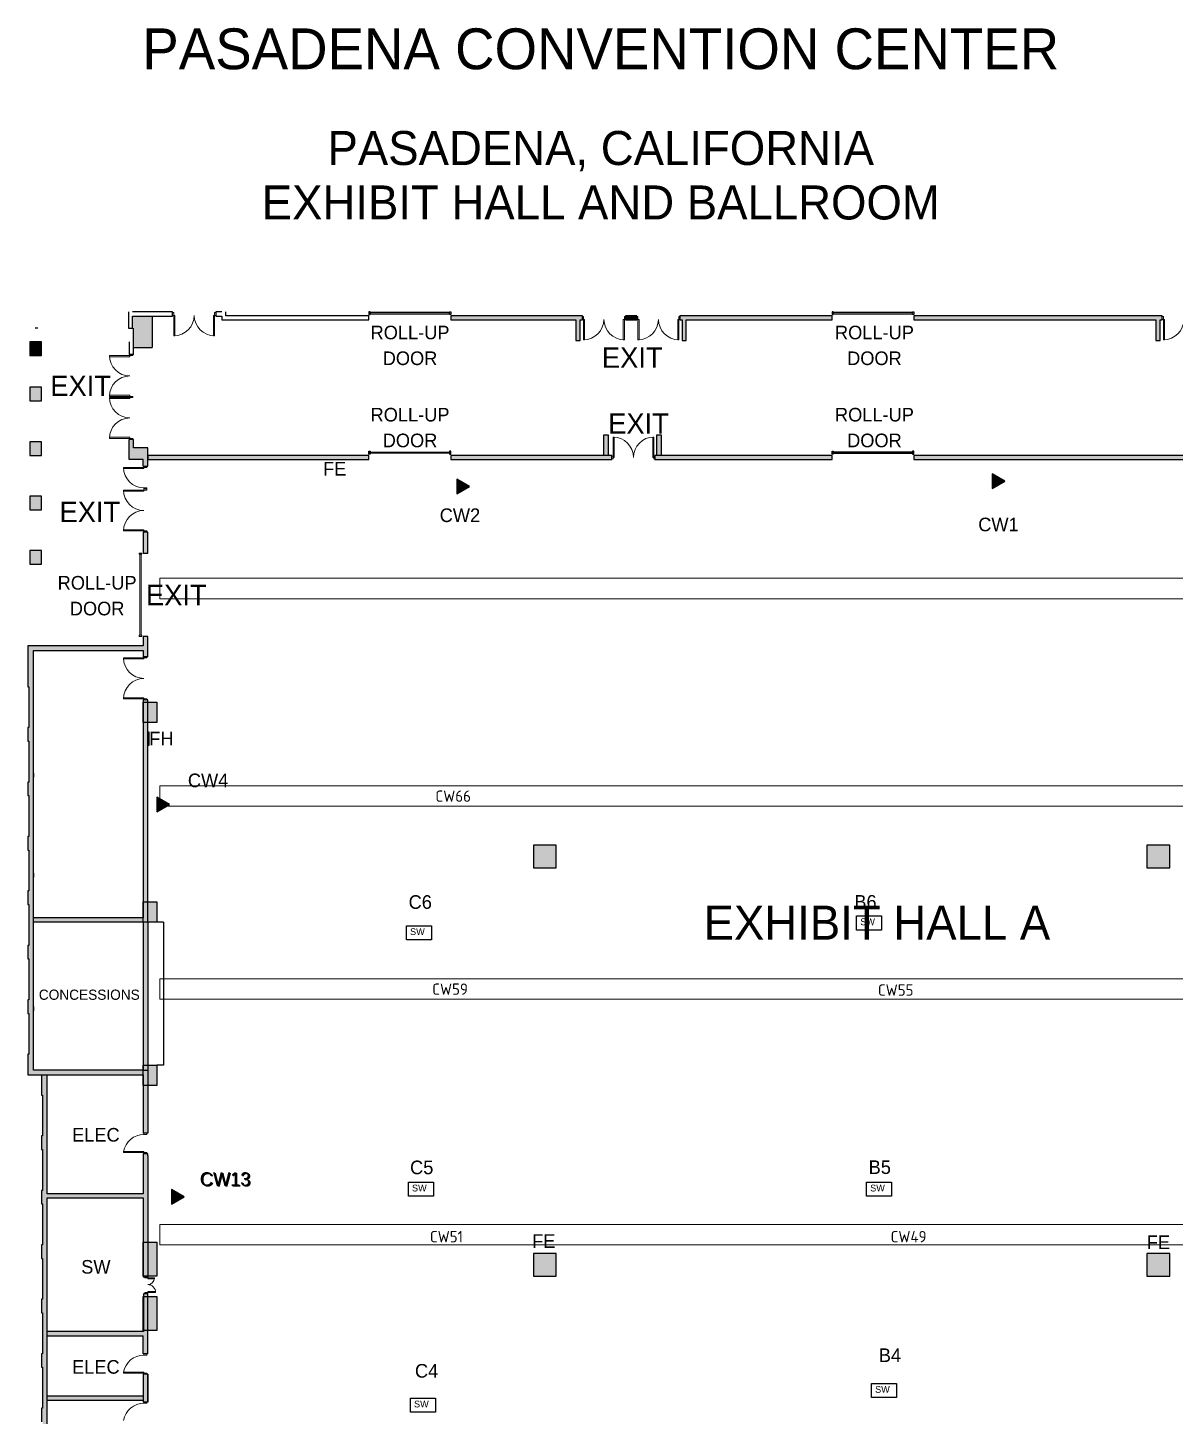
# Model space of a CAD drawing. Header units: inches. Extents: x 812 to 4509, y -5858 to -1947.
# Drawn here: x 812 to 2834, y -4434 to -1986 of the extents above; entities that cross this region are included whole.
import ezdxf
from ezdxf.enums import TextEntityAlignment as Align

# ---------------------------------------------------------------- set-up
doc = ezdxf.new("R2010")
doc.units = ezdxf.units.IN
doc.header["$LTSCALE"] = 100
doc.header["$MEASUREMENT"] = 0
for name, color, linetype, lineweight in [('bldg_catwalk1', 1, 'CONTINUOUS', 5), ('bldg_doors', 7, 'CONTINUOUS', 18), ('bldg_fire', 1, 'CONTINUOUS', 18), ('bldg_text', 94, 'CONTINUOUS', 25), ('bldg_text1', 94, 'CONTINUOUS', 25), ('bldg_wallint', 7, 'CONTINUOUS', 25), ('bldg_wallintsol', 7, 'CONTINUOUS', 25), ('data_location', 110, 'CONTINUOUS', 25), ('Switch_Location', 40, 'CONTINUOUS', 25)]:
    doc.layers.add(name, color=color, linetype=linetype, lineweight=lineweight)
doc.layers.add('bldg_clmn', color=9, linetype='CONTINUOUS')
doc.layers.add('bldg_doors_service', color=7, linetype='CONTINUOUS')
doc.layers.add('bldg_title', color=96, linetype='CONTINUOUS', lineweight=25, true_color=0x008000)
doc.styles.add('bldgtx30', font='bldgtx30')
doc.styles.add('bldgtx36', font='bldgtx36')
doc.styles.add('bldgtx48', font='bldgtx48')
doc.styles.add('iso3098', font='iso3098')
doc.styles.add('showtx24', font='showtx24')
doc.styles.add('showtx60', font='showtx60')

msp = doc.modelspace()

# ---------------------------------------------------------------- hatches: boundary and pattern name
at = {"layer": 'bldg_clmn'}
for points in [[(1015.5, -3175), (1039.5, -3175), (1039.5, -3211), (1015.5, -3211)], [(1743.5, -3467), (1743.5, -3427), (1703.5, -3427), (1703.5, -3467)], [(2824.5, -3467), (2824.5, -3427), (2784.5, -3427), (2784.5, -3467)], [(1015.5, -3527), (1039.5, -3527), (1039.5, -3563), (1015.5, -3563)], [(1015.5, -3815), (1039.5, -3815), (1039.5, -3851), (1015.5, -3851)], [(1015.5, -4127), (1039.5, -4127), (1039.5, -4187), (1015.5, -4187)], [(1743.5, -4187), (1743.5, -4147), (1703.5, -4147), (1703.5, -4187)], [(2824.5, -4187), (2824.5, -4147), (2784.5, -4147), (2784.5, -4187)], [(1015.5, -4223), (1039.5, -4223), (1039.5, -4283), (1015.5, -4283)]]:
    msp.add_hatch(color=256, dxfattribs=at).paths.add_polyline_path(points, flags=0)
at = {"layer": 'bldg_wallint'}
for points in [[(836.6, -2539.5), (815.6, -2539.5), (815.6, -2563.5), (836.6, -2563.5)], [(1023.5, -2726.5), (998.7, -2726.5), (998.7, -2711.7), (990.6, -2711.7), (990.6, -2747), (1015.3, -2747), (1015.3, -2759), (1023.5, -2759)]]:
    msp.add_hatch(color=256, dxfattribs=at).paths.add_polyline_path(points, flags=0)
at = {"layer": 'bldg_wallintsol'}
for points in [[(1031.4, -2494), (996.8, -2494), (996.8, -2515.6), (998.7, -2515.6), (998.7, -2549.3), (1031.4, -2549.3)], [(1789.5, -2493.7), (1781.8, -2493.7), (1557.5, -2493.7), (1557.5, -2501), (1778.2, -2501), (1778.2, -2537), (1785.5, -2537), (1785.5, -2501), (1789.5, -2501)], [(1885.5, -2493.7), (1865.5, -2493.7), (1865.5, -2501), (1885.5, -2501)], [(2229.5, -2493.7), (1969.1, -2493.7), (1961.5, -2493.7), (1961.5, -2501), (1965.5, -2501), (1965.5, -2537), (1972.7, -2537), (1972.7, -2501), (2229.5, -2501)], [(2811.5, -2493.7), (2803.8, -2493.7), (2373.5, -2493.7), (2373.5, -2501), (2800.2, -2501), (2800.2, -2537), (2807.5, -2537), (2807.5, -2501), (2811.5, -2501)], [(1834.8, -2703.7), (1827.6, -2703.7), (1827.6, -2739.7), (1834.8, -2739.7)], [(1928.3, -2703.7), (1921, -2703.7), (1921, -2739.7), (1928.3, -2739.7)], [(1413.5, -2739.7), (1023.5, -2739.7), (1023.5, -2747), (1413.5, -2747)], [(1841.5, -2739.7), (1557.5, -2739.7), (1557.5, -2747), (1841.5, -2747)], [(2229.5, -2739.7), (1917.5, -2739.7), (1917.5, -2747), (2229.5, -2747)], [(2897.5, -2739.7), (2373.5, -2739.7), (2373.5, -2747), (2897.5, -2747)], [(1023.5, -2875), (1015.3, -2875), (1015.3, -2912), (1023.5, -2912)], [(1023.5, -3823.6), (1015.3, -3823.6), (822.3, -3823.6), (822.3, -3083.9), (836.2, -3083.9), (1015.3, -3083.9), (1015.3, -3095), (1023.5, -3095), (1023.5, -3083.9), (1023.5, -3059), (1015.3, -3059), (1015.3, -3075.7), (845.2, -3075.7), (836.2, -3075.7), (812.2, -3075.7), (812.2, -3147.7), (814.2, -3147.7), (814.2, -3219.7), (812.2, -3219.7), (812.2, -3243.7), (814.2, -3243.7), (814.2, -3315.7), (812.2, -3315.7), (812.2, -3339.7), (814.2, -3339.7), (814.2, -3411.7), (812.2, -3411.7), (812.2, -3435.7), (814.2, -3435.7), (814.2, -3507.7), (812.2, -3507.7), (812.2, -3531.7), (814.2, -3531.7), (814.2, -3603.7), (812.2, -3603.7), (812.2, -3627.7), (814.2, -3627.7), (814.2, -3699.7), (812.2, -3699.7), (812.2, -3723.7), (814.2, -3723.7), (814.2, -3795.7), (812.2, -3795.7), (812.2, -3831.7), (1015.3, -3831.7), (1015.3, -3935), (1023.5, -3935)], [(1023.5, -3171), (1015.3, -3171), (1015.3, -3555), (822.3, -3555), (822.3, -3563), (1023.5, -3563)], [(1023.5, -3563), (1015.3, -3563), (1015.3, -3823.6), (1023.5, -3823.6)], [(1023.5, -3975), (1023.5, -3971), (1015.3, -3971), (1015.3, -4041.7), (846.3, -4041.7), (846.3, -3831.7), (836.2, -3831.7), (836.2, -3867.7), (838.2, -3867.7), (838.2, -3939.7), (836.2, -3939.7), (836.2, -3963.7), (838.2, -3963.7), (838.2, -4035.7), (836.2, -4035.7), (836.2, -4059.7), (838.2, -4059.7), (838.2, -4131.7), (836.2, -4131.7), (836.2, -4155.7), (838.2, -4155.7), (838.2, -4227.7), (836.2, -4227.7), (836.2, -4251.7), (838.2, -4251.7), (838.2, -4323.7), (836.2, -4323.7), (836.2, -4347.7), (838.2, -4347.7), (838.2, -4419.7), (836.2, -4419.7), (836.2, -4443.7), (838.2, -4443.7), (838.2, -4515.7), (836.2, -4515.7), (836.2, -4551.7), (812.2, -4551.7), (822.3, -4559.9), (846.3, -4559.9), (846.3, -4552.6), (846.3, -4049), (1015.3, -4049), (1015.3, -4187.9), (1023.5, -4187.9)], [(1023.5, -4217.9), (1016.2, -4217.9), (1016.2, -4284.7), (846.3, -4284.7), (846.3, -4291.9), (1015.3, -4291.9), (1015.3, -4324), (1023.5, -4324)], [(1023.5, -4360), (1015.3, -4360), (1015.3, -4409), (1023.5, -4409)], [(1015.3, -4398.4), (846.3, -4398.4), (846.3, -4405.7), (1015.3, -4405.7)]]:
    msp.add_hatch(color=256, dxfattribs=at).paths.add_polyline_path(points, flags=0)
h = msp.add_hatch(color=256, dxfattribs=at)
h.paths.add_polyline_path([(815.6, -2643.7), (836.6, -2643.7), (836.6, -2619.7), (815.6, -2619.7)], flags=0)
h.paths.add_polyline_path([(836.6, -2907.7), (815.6, -2907.7), (815.6, -2931.7), (836.6, -2931.7)], flags=0)
h.paths.add_polyline_path([(815.6, -2835.7), (836.6, -2835.7), (836.6, -2811.7), (815.6, -2811.7)], flags=0)
h.paths.add_polyline_path([(815.6, -2739.7), (836.6, -2739.7), (836.6, -2715.7), (815.6, -2715.7)], flags=0)
at = {"layer": 'data_location'}
for points in [[(1590.6, -2794.6), (1568.2, -2781.7), (1568.2, -2807.5)], [(2533.8, -2785.5), (2511.4, -2772.5), (2511.4, -2798.4)], [(1039.5, -3342.3), (1039.5, -3368.2), (1061.8, -3355.3)], [(1065.3, -4034.1), (1065.3, -4060), (1087.7, -4047)]]:
    msp.add_hatch(color=256, dxfattribs=at).paths.add_polyline_path(points, flags=0)

# ---------------------------------------------------------------- linework, layer by layer
at = {"layer": 'bldg_catwalk1', "linetype": 'CONTINUOUS', "lineweight": 5}
for p, q in [((1044.8, -2992.5), (1044.8, -2956.5)), ((1044.8, -2956.5), (3447.5, -2956.5)), ((3447.5, -2992.5), (1044.8, -2992.5)), ((1044.8, -3358.2), (1044.8, -3322.2)), ((1044.8, -3322.2), (3433.5, -3322.2)), ((3433.5, -3358.2), (1044.8, -3358.2)), ((1044.8, -3698.5), (1044.8, -3662.5)), ((1044.8, -3662.5), (3447.5, -3662.5)), ((3447.5, -3698.5), (1044.8, -3698.5)), ((1044.8, -4132), (1044.8, -4096)), ((1044.8, -4096), (3447.5, -4096)), ((3447.5, -4132), (1044.8, -4132))]:
    msp.add_line(p, q, dxfattribs=at)
at = {"layer": 'bldg_clmn'}
for points in [[(1015.5, -3175), (1039.5, -3175), (1039.5, -3211), (1015.5, -3211)], [(1743.5, -3467), (1743.5, -3427), (1703.5, -3427), (1703.5, -3467)], [(2824.5, -3467), (2824.5, -3427), (2784.5, -3427), (2784.5, -3467)], [(1015.5, -3527), (1039.5, -3527), (1039.5, -3563), (1015.5, -3563)], [(1015.5, -3815), (1039.5, -3815), (1039.5, -3851), (1015.5, -3851)], [(1015.5, -4127), (1039.5, -4127), (1039.5, -4187), (1015.5, -4187)], [(1743.5, -4187), (1743.5, -4147), (1703.5, -4147), (1703.5, -4187)], [(2824.5, -4187), (2824.5, -4147), (2784.5, -4147), (2784.5, -4187)], [(1015.5, -4223), (1039.5, -4223), (1039.5, -4283), (1015.5, -4283)]]:
    msp.add_lwpolyline(points, close=True, dxfattribs=at)
msp.add_lwpolyline([(1015.5, -3823.6), (1015.5, -3815), (1039.5, -3815), (1039.5, -3851), (1015.5, -3851), (1015.5, -3831.7)], dxfattribs=at)
at = {"layer": 'bldg_doors'}
for p, q in [((1069.5, -2487.9), (1067.5, -2487.9)), ((1067.5, -2487.9), (1067.5, -2492.9)), ((1067.5, -2492.9), (1069.5, -2492.9)), ((1069.5, -2492.9), (1069.5, -2487.9)), ((1069.5, -2492.9), (1071.5, -2492.9)), ((1069.5, -2528.9), (1069.5, -2492.9)), ((1071.5, -2492.9), (1071.5, -2528.9)), ((1141.5, -2492.9), (1139.5, -2492.9)), ((1139.5, -2492.9), (1139.5, -2528.9)), ((1141.5, -2487.9), (1143.5, -2487.9)), ((1141.5, -2492.9), (1141.5, -2487.9)), ((1141.5, -2528.9), (1141.5, -2492.9)), ((1143.5, -2492.9), (1141.5, -2492.9)), ((1143.5, -2487.9), (1143.5, -2492.9)), ((1791.5, -2494.9), (1789.5, -2494.9)), ((1789.5, -2494.9), (1789.5, -2499.9)), ((1791.5, -2499.9), (1791.5, -2494.9)), ((1863.5, -2494.9), (1865.5, -2494.9)), ((1863.5, -2499.9), (1863.5, -2494.9)), ((1865.5, -2494.9), (1865.5, -2499.9)), ((1887.5, -2494.9), (1885.5, -2494.9)), ((1885.5, -2494.9), (1885.5, -2499.9)), ((1887.5, -2499.9), (1887.5, -2494.9)), ((1959.5, -2494.9), (1961.5, -2494.9)), ((1959.5, -2499.9), (1959.5, -2494.9)), ((1961.5, -2494.9), (1961.5, -2499.9)), ((2813.5, -2494.9), (2811.5, -2494.9)), ((2811.5, -2494.9), (2811.5, -2499.9)), ((2813.5, -2499.9), (2813.5, -2494.9)), ((1789.5, -2499.9), (1791.5, -2499.9)), ((1791.5, -2499.9), (1793.5, -2499.9)), ((1791.5, -2535.9), (1791.5, -2499.9)), ((1793.5, -2499.9), (1793.5, -2535.9)), ((1863.5, -2499.9), (1861.5, -2499.9)), ((1861.5, -2499.9), (1861.5, -2535.9)), ((1863.5, -2535.9), (1863.5, -2499.9)), ((1865.5, -2499.9), (1863.5, -2499.9)), ((1885.5, -2499.9), (1887.5, -2499.9)), ((1887.5, -2499.9), (1889.5, -2499.9)), ((1887.5, -2535.9), (1887.5, -2499.9)), ((1889.5, -2499.9), (1889.5, -2535.9)), ((1959.5, -2499.9), (1957.5, -2499.9)), ((1957.5, -2499.9), (1957.5, -2535.9)), ((1959.5, -2535.9), (1959.5, -2499.9)), ((1961.5, -2499.9), (1959.5, -2499.9)), ((2811.5, -2499.9), (2813.5, -2499.9)), ((2813.5, -2499.9), (2815.5, -2499.9)), ((2813.5, -2535.9), (2813.5, -2499.9)), ((2815.5, -2499.9), (2815.5, -2535.9)), ((1071.5, -2528.9), (1069.5, -2528.9)), ((1139.5, -2528.9), (1141.5, -2528.9)), ((1793.5, -2535.9), (1791.5, -2535.9)), ((1861.5, -2535.9), (1863.5, -2535.9)), ((1889.5, -2535.9), (1887.5, -2535.9)), ((1957.5, -2535.9), (1959.5, -2535.9)), ((2815.5, -2535.9), (2813.5, -2535.9)), ((956.1, -2565.7), (956.1, -2563.7)), ((956.1, -2563.7), (992.1, -2563.7)), ((992.1, -2565.7), (956.1, -2565.7)), ((997.1, -2561.7), (992.1, -2561.7)), ((992.1, -2561.7), (992.1, -2563.7)), ((997.1, -2561.7), (992.1, -2561.7)), ((992.1, -2561.7), (992.1, -2563.7)), ((992.1, -2563.7), (997.1, -2563.7)), ((992.1, -2563.7), (992.1, -2565.7)), ((992.1, -2563.7), (997.1, -2563.7)), ((997.1, -2563.7), (997.1, -2561.7)), ((997.1, -2563.7), (997.1, -2561.7)), ((992.1, -2633.7), (956.1, -2633.7)), ((956.1, -2633.7), (956.1, -2635.7)), ((956.1, -2635.7), (992.1, -2635.7)), ((956.1, -2639.7), (956.1, -2637.7)), ((956.1, -2637.7), (992.1, -2637.7)), ((992.1, -2639.7), (956.1, -2639.7)), ((992.1, -2635.7), (992.1, -2633.7)), ((992.1, -2637.7), (992.1, -2635.7)), ((992.1, -2635.7), (997.1, -2635.7)), ((997.1, -2635.7), (992.1, -2635.7)), ((992.1, -2635.7), (992.1, -2637.7)), ((997.1, -2637.7), (992.1, -2637.7)), ((992.1, -2637.7), (992.1, -2639.7)), ((992.1, -2637.7), (997.1, -2637.7)), ((997.1, -2635.7), (997.1, -2637.7)), ((997.1, -2637.7), (997.1, -2635.7)), ((992.1, -2707.7), (956.1, -2707.7)), ((956.1, -2707.7), (956.1, -2709.7)), ((956.1, -2709.7), (992.1, -2709.7)), ((992.1, -2709.7), (992.1, -2707.7)), ((992.1, -2711.7), (992.1, -2709.7)), ((992.1, -2711.7), (992.1, -2709.7)), ((992.1, -2709.7), (997.1, -2709.7)), ((997.1, -2711.7), (992.1, -2711.7)), ((997.1, -2711.7), (992.1, -2711.7)), ((997.1, -2709.7), (997.1, -2711.7)), ((997.1, -2709.7), (997.1, -2711.7)), ((1845.5, -2707.4), (1843.5, -2707.4)), ((1843.5, -2707.4), (1843.5, -2743.4)), ((1845.5, -2743.4), (1845.5, -2707.4)), ((1913.5, -2743.4), (1913.5, -2707.4)), ((1913.5, -2707.4), (1915.5, -2707.4)), ((1915.5, -2707.4), (1915.5, -2743.4)), ((1843.5, -2740.9), (1841.5, -2740.9)), ((1841.5, -2740.9), (1841.5, -2745.9)), ((1843.5, -2745.9), (1843.5, -2740.9)), ((1915.5, -2740.9), (1917.5, -2740.9)), ((1915.5, -2745.9), (1915.5, -2740.9)), ((1917.5, -2740.9), (1917.5, -2745.9)), ((980.9, -2763), (980.9, -2761)), ((980.9, -2761), (1016.9, -2761)), ((1016.9, -2763), (980.9, -2763)), ((1021.9, -2759), (1016.9, -2759)), ((1016.9, -2759), (1016.9, -2761)), ((1016.9, -2761), (1021.9, -2761)), ((1016.9, -2761), (1016.9, -2763)), ((1021.9, -2761), (1021.9, -2759)), ((1841.5, -2745.9), (1843.5, -2745.9)), ((1843.5, -2743.4), (1845.5, -2743.4)), ((1915.5, -2743.4), (1913.5, -2743.4)), ((1917.5, -2745.9), (1915.5, -2745.9)), ((980.9, -2803), (980.9, -2801)), ((980.9, -2801), (1016.9, -2801)), ((1016.9, -2803), (980.9, -2803)), ((1016.9, -2799), (1016.9, -2797)), ((1016.9, -2797), (1021.9, -2797)), ((1021.9, -2797), (1016.9, -2797)), ((1016.9, -2797), (1016.9, -2799)), ((1016.9, -2801), (1016.9, -2799)), ((1016.9, -2799), (1021.9, -2799)), ((1021.9, -2799), (1016.9, -2799)), ((1016.9, -2799), (1016.9, -2801)), ((1021.9, -2799), (1016.9, -2799)), ((1016.9, -2799), (1021.9, -2799)), ((1021.9, -2801), (1016.9, -2801)), ((1016.9, -2801), (1016.9, -2803)), ((1016.9, -2801), (1021.9, -2801)), ((1021.9, -2797), (1021.9, -2799)), ((1021.9, -2799), (1021.9, -2797)), ((1021.9, -2799), (1021.9, -2801)), ((1021.9, -2801), (1021.9, -2799)), ((1016.9, -2871), (980.9, -2871)), ((980.9, -2871), (980.9, -2873)), ((980.9, -2873), (1016.9, -2873)), ((1016.9, -2873), (1016.9, -2871)), ((1016.9, -2875), (1016.9, -2873)), ((1016.9, -2873), (1021.9, -2873)), ((1016.9, -2875), (1016.9, -2873)), ((1016.9, -2875), (1016.9, -2873)), ((1016.9, -2873), (1021.9, -2873)), ((1021.9, -2875), (1016.9, -2875)), ((1021.9, -2875), (1016.9, -2875)), ((1021.9, -2875), (1016.9, -2875)), ((1021.9, -2873), (1021.9, -2875)), ((1021.9, -2873), (1021.9, -2875)), ((1021.9, -2873), (1021.9, -2875)), ((1008.4, -2914), (1008.4, -2912)), ((1008.4, -2912), (1013.4, -2912)), ((1013.4, -2912), (1013.4, -2914)), ((1013.4, -2914), (1008.4, -2914)), ((1011.9, -2914), (1009.9, -2914)), ((1009.9, -2914), (1009.9, -3057)), ((1011.9, -3057), (1011.9, -2914)), ((1008.4, -3057), (1008.4, -3059)), ((1013.4, -3057), (1008.4, -3057)), ((1008.4, -3059), (1013.4, -3059)), ((1009.9, -3057), (1011.9, -3057)), ((1013.4, -3059), (1013.4, -3057)), ((980.9, -3098.7), (980.9, -3097)), ((980.9, -3097), (1016.9, -3097)), ((1016.9, -3098.7), (980.9, -3098.7)), ((1021.9, -3095), (1016.9, -3095)), ((1021.9, -3095), (1016.9, -3095)), ((1016.9, -3095), (1016.9, -3097)), ((1021.9, -3095), (1016.9, -3095)), ((1021.9, -3095), (1016.9, -3095)), ((1016.9, -3095), (1016.9, -3097)), ((1016.9, -3097), (1021.9, -3097)), ((1016.9, -3097), (1016.9, -3098.7)), ((1016.9, -3097), (1021.9, -3097)), ((1021.9, -3097), (1021.9, -3095)), ((1021.9, -3097), (1021.9, -3095)), ((1016.9, -3167.2), (980.9, -3167.2)), ((980.9, -3167.2), (980.9, -3169)), ((980.9, -3169), (1016.9, -3169)), ((1016.9, -3169), (1016.9, -3167.2)), ((1016.9, -3171), (1016.9, -3169)), ((1016.9, -3169), (1021.9, -3169)), ((1021.9, -3171), (1016.9, -3171)), ((1021.9, -3169), (1021.9, -3171)), ((1021.9, -3935), (1016.9, -3935)), ((1021.9, -3935), (1016.9, -3935)), ((1016.9, -3935), (1016.9, -3937)), ((1021.9, -3935), (1016.9, -3935)), ((1016.9, -3937), (1021.9, -3937)), ((1021.9, -3937), (1021.9, -3935)), ((1016.9, -3967.2), (980.9, -3967.2)), ((980.9, -3967.2), (980.9, -3969)), ((980.9, -3969), (1016.9, -3969)), ((1016.9, -3969), (1016.9, -3967.2)), ((1016.9, -3971), (1016.9, -3969)), ((1016.9, -3969), (1021.9, -3969)), ((1021.9, -3971), (1016.9, -3971)), ((1021.9, -3969), (1021.9, -3971)), ((1018.5, -4189.9), (1018.5, -4187.9)), ((1018.5, -4187.9), (1023.5, -4187.9)), ((1023.5, -4189.9), (1018.5, -4189.9)), ((1023.5, -4187.9), (1023.5, -4189.9)), ((1023.5, -4191.9), (1023.5, -4189.9)), ((1023.5, -4189.9), (1035.5, -4189.9)), ((1035.5, -4191.9), (1023.5, -4191.9)), ((1035.5, -4189.9), (1035.5, -4191.9)), ((1018.5, -4215.9), (1018.5, -4217.9)), ((1023.5, -4215.9), (1018.5, -4215.9)), ((1018.5, -4217.9), (1023.5, -4217.9)), ((1023.5, -4215.9), (1023.5, -4213.9)), ((1023.5, -4213.9), (1037.5, -4213.9)), ((1023.5, -4217.9), (1023.5, -4215.9)), ((1037.5, -4215.9), (1023.5, -4215.9)), ((1037.5, -4213.9), (1037.5, -4215.9)), ((1021.9, -4324), (1016.9, -4324)), ((1021.9, -4324), (1016.9, -4324)), ((1016.9, -4324), (1016.9, -4326)), ((1021.9, -4324), (1016.9, -4324)), ((1016.9, -4326), (1021.9, -4326)), ((1021.9, -4326), (1021.9, -4324)), ((1016.9, -4356.2), (980.9, -4356.2)), ((980.9, -4356.2), (980.9, -4358)), ((1016.9, -4358), (1016.9, -4356.2)), ((980.9, -4358), (1016.9, -4358)), ((1016.9, -4360), (1016.9, -4358)), ((1016.9, -4358), (1021.9, -4358)), ((1021.9, -4360), (1016.9, -4360)), ((1021.9, -4358), (1021.9, -4360)), ((1021.9, -4409), (1016.9, -4409)), ((1021.9, -4409), (1016.9, -4409)), ((1016.9, -4409), (1016.9, -4411)), ((1021.9, -4409), (1016.9, -4409)), ((1016.9, -4411), (1021.9, -4411)), ((1021.9, -4411), (1021.9, -4409))]:
    msp.add_line(p, q, dxfattribs=at)
for centre, radius, start, end in [((1069.5, -2492.9), 36, -90, 0), ((1141.5, -2492.9), 36, 180, 270), ((1791.5, -2499.9), 36, -90, 0), ((1863.5, -2499.9), 36, 180, 270), ((1887.5, -2499.9), 36, -90, 0), ((1959.5, -2499.9), 36, 180, 270), ((2813.5, -2499.9), 36, -90, 0), ((992.1, -2563.7), 36, 180, -90), ((992.1, -2635.7), 36, 90, 180), ((992.1, -2637.7), 36, 180, -90), ((992.1, -2709.7), 36, 90, 180), ((1843.5, -2743.4), 36, 0, 90), ((1915.5, -2743.4), 36, 90, 180), ((1016.9, -2761), 36, 180, -90), ((1016.9, -2801), 36, 180, -90), ((1016.9, -2873), 36, 90, 180), ((1016.9, -3097), 36, 180, 270), ((1016.9, -3169), 36, 90, 180), ((1017.3, -3974.1), 37.1, 90.6898, 169.3894), ((1023.5, -4189.9), 12, 270, 0), ((1023.5, -4215.9), 14, 0, 90), ((1017.3, -4363.1), 37.1, 90.6898, 169.3894), ((1017.3, -4448.1), 37.1, 90.6898, 169.3894)]:
    msp.add_arc(centre, radius, start, end, dxfattribs=at)
at = {"layer": 'bldg_doors_service'}
for p, q in [((1415.5, -2486.4), (1413.5, -2486.4)), ((1413.5, -2486.4), (1413.5, -2491.4)), ((1413.5, -2491.4), (1415.5, -2491.4)), ((1415.5, -2491.4), (1415.5, -2486.4)), ((1555.5, -2487.9), (1415.5, -2487.9)), ((1415.5, -2487.9), (1415.5, -2489.9)), ((1415.5, -2489.9), (1555.5, -2489.9)), ((1555.5, -2486.4), (1557.5, -2486.4)), ((1555.5, -2491.4), (1555.5, -2486.4)), ((1555.5, -2489.9), (1555.5, -2487.9)), ((1557.5, -2491.4), (1555.5, -2491.4)), ((1557.5, -2486.4), (1557.5, -2491.4)), ((2231.5, -2486.4), (2229.5, -2486.4)), ((2229.5, -2486.4), (2229.5, -2491.4)), ((2229.5, -2491.4), (2231.5, -2491.4)), ((2231.5, -2491.4), (2231.5, -2486.4)), ((2371.5, -2487.9), (2231.5, -2487.9)), ((2231.5, -2487.9), (2231.5, -2489.9)), ((2231.5, -2489.9), (2371.5, -2489.9)), ((2371.5, -2486.4), (2373.5, -2486.4)), ((2371.5, -2491.4), (2371.5, -2486.4)), ((2371.5, -2489.9), (2371.5, -2487.9)), ((2373.5, -2491.4), (2371.5, -2491.4)), ((2373.5, -2486.4), (2373.5, -2491.4)), ((1413.5, -2737.4), (1413.5, -2732.4)), ((1413.5, -2732.4), (1415.5, -2732.4)), ((1415.5, -2737.4), (1413.5, -2737.4)), ((1415.5, -2732.4), (1415.5, -2737.4)), ((1415.5, -2735.9), (1415.5, -2733.9)), ((1415.5, -2733.9), (1555.5, -2733.9)), ((1555.5, -2735.9), (1415.5, -2735.9)), ((1557.5, -2732.4), (1555.5, -2732.4)), ((1555.5, -2732.4), (1555.5, -2737.4)), ((1555.5, -2733.9), (1555.5, -2735.9)), ((1555.5, -2737.4), (1557.5, -2737.4)), ((1557.5, -2737.4), (1557.5, -2732.4)), ((2229.5, -2737.4), (2229.5, -2732.4)), ((2229.5, -2732.4), (2231.5, -2732.4)), ((2231.5, -2737.4), (2229.5, -2737.4)), ((2231.5, -2732.4), (2231.5, -2737.4)), ((2231.5, -2733.9), (2231.5, -2735.9)), ((2371.5, -2733.9), (2231.5, -2733.9)), ((2231.5, -2735.9), (2371.5, -2735.9)), ((2373.5, -2732.4), (2371.5, -2732.4)), ((2371.5, -2732.4), (2371.5, -2737.4)), ((2371.5, -2735.9), (2371.5, -2733.9)), ((2371.5, -2737.4), (2373.5, -2737.4)), ((2373.5, -2737.4), (2373.5, -2732.4))]:
    msp.add_line(p, q, dxfattribs=at)
at = {"layer": 'bldg_wallint'}
for p, q in [((989.6, -2486.7), (989.6, -2515.6)), ((1067.5, -2486.7), (996.8, -2486.7)), ((996.8, -2515.6), (996.8, -2494)), ((996.8, -2494), (1067.5, -2494)), ((1031.4, -2494), (1031.4, -2549.3)), ((1067.5, -2494), (1067.5, -2486.7)), ((1154.2, -2486.7), (1143.5, -2486.7)), ((1143.5, -2486.7), (1143.5, -2494)), ((1143.5, -2494), (1154.2, -2494)), ((1154.2, -2494), (1154.2, -2501)), ((1161.5, -2493.7), (1161.5, -2486.7)), ((1413.5, -2493.7), (1161.5, -2493.7)), ((1413.5, -2501), (1413.5, -2493.7)), ((1781.8, -2493.7), (1557.5, -2493.7)), ((1557.5, -2493.7), (1557.5, -2501)), ((1789.5, -2493.7), (1781.8, -2493.7)), ((1789.5, -2501), (1789.5, -2493.7)), ((1885.5, -2493.7), (1865.5, -2493.7)), ((1865.5, -2493.7), (1865.5, -2501)), ((1885.5, -2501), (1885.5, -2493.7)), ((1969.1, -2493.7), (1961.5, -2493.7)), ((1961.5, -2493.7), (1961.5, -2501)), ((2229.5, -2493.7), (1969.1, -2493.7)), ((2229.5, -2501), (2229.5, -2493.7)), ((2803.8, -2493.7), (2373.5, -2493.7)), ((2373.5, -2493.7), (2373.5, -2501)), ((2811.5, -2493.7), (2803.8, -2493.7)), ((2811.5, -2501), (2811.5, -2493.7)), ((830, -2515.6), (825.2, -2515.6)), ((989.6, -2515.6), (996.8, -2515.6)), ((998.7, -2561.7), (998.7, -2515.6)), ((1154.2, -2501), (1413.5, -2501)), ((1557.5, -2501), (1778.2, -2501)), ((1778.2, -2501), (1778.2, -2537)), ((1785.5, -2537), (1785.5, -2501)), ((1785.5, -2501), (1789.5, -2501)), ((1865.5, -2501), (1885.5, -2501)), ((1961.5, -2501), (1965.5, -2501)), ((1965.5, -2501), (1965.5, -2537)), ((1972.7, -2501), (2229.5, -2501)), ((1972.7, -2537), (1972.7, -2501)), ((2373.5, -2501), (2800.2, -2501)), ((2800.2, -2501), (2800.2, -2537)), ((2807.5, -2537), (2807.5, -2501)), ((2807.5, -2501), (2811.5, -2501)), ((815.6, -2539.5), (815.6, -2563.5)), ((836.6, -2539.5), (815.6, -2539.5)), ((836.6, -2563.5), (836.6, -2539.5)), ((990.6, -2539.5), (990.6, -2561.7)), ((1778.2, -2537), (1785.5, -2537)), ((1965.5, -2537), (1972.7, -2537)), ((2800.2, -2537), (2807.5, -2537)), ((815.6, -2563.5), (836.6, -2563.5)), ((998.7, -2561.7), (990.6, -2561.7)), ((998.7, -2549.3), (1031.4, -2549.3)), ((815.6, -2619.7), (815.6, -2643.7)), ((836.6, -2619.7), (815.6, -2619.7)), ((815.6, -2643.7), (836.6, -2643.7)), ((836.6, -2643.7), (836.6, -2619.7)), ((815.6, -2715.7), (815.6, -2739.7)), ((836.6, -2715.7), (815.6, -2715.7)), ((836.6, -2739.7), (836.6, -2715.7)), ((998.7, -2711.7), (990.6, -2711.7)), ((990.6, -2747), (990.6, -2711.7)), ((998.3, -2711.7), (991, -2711.7)), ((998.7, -2726.5), (998.7, -2711.7)), ((1827.6, -2703.7), (1834.8, -2703.7)), ((1827.6, -2739.7), (1827.6, -2703.7)), ((1834.8, -2703.7), (1834.8, -2739.7)), ((1921, -2703.7), (1928.3, -2703.7)), ((1921, -2739.7), (1921, -2703.7)), ((1928.3, -2703.7), (1928.3, -2739.7)), ((815.6, -2739.7), (836.6, -2739.7)), ((1023.5, -2726.5), (998.7, -2726.5)), ((1023.5, -2759), (1023.5, -2726.5)), ((1413.5, -2739.7), (1023.5, -2739.7)), ((1023.5, -2739.7), (1023.5, -2747)), ((1413.5, -2747), (1413.5, -2739.7)), ((1557.5, -2739.7), (1557.5, -2747)), ((1841.5, -2739.7), (1557.5, -2739.7)), ((1841.5, -2747), (1841.5, -2739.7)), ((2229.5, -2739.7), (1917.5, -2739.7)), ((1917.5, -2747), (1917.5, -2739.7)), ((1917.5, -2739.7), (1917.5, -2747)), ((2229.5, -2747), (2229.5, -2739.7)), ((2373.5, -2739.7), (2373.5, -2747)), ((2897.5, -2739.7), (2373.5, -2739.7)), ((1015.3, -2747), (990.6, -2747)), ((1015.3, -2759), (1015.3, -2747)), ((1015.3, -2759), (1023.5, -2759)), ((1023.5, -2747), (1413.5, -2747)), ((1557.5, -2747), (1841.5, -2747)), ((1917.5, -2747), (2229.5, -2747)), ((2373.5, -2747), (2897.5, -2747)), ((815.6, -2811.7), (815.6, -2835.7)), ((836.6, -2811.7), (815.6, -2811.7)), ((836.6, -2835.7), (836.6, -2811.7)), ((815.6, -2835.7), (836.6, -2835.7)), ((1015.3, -2875), (1015.3, -2912)), ((1023.5, -2875), (1015.3, -2875)), ((1023.5, -2875), (1015.3, -2875)), ((1023, -2875), (1015.8, -2875)), ((1023.5, -2912), (1023.5, -2875)), ((815.6, -2907.7), (815.6, -2931.7)), ((836.6, -2907.7), (815.6, -2907.7)), ((836.6, -2931.7), (836.6, -2907.7)), ((1015.3, -2912), (1023.5, -2912)), ((815.6, -2931.7), (836.6, -2931.7)), ((1015.3, -3059), (1015.3, -3075.7)), ((1023.5, -3059), (1015.3, -3059)), ((1023.5, -3083.9), (1023.5, -3059)), ((812.2, -3075.7), (812.2, -3147.7)), ((836.2, -3075.7), (812.2, -3075.7)), ((822.3, -3823.6), (822.3, -3083.9)), ((822.3, -3083.9), (836.2, -3083.9)), ((836.2, -3075.7), (836.2, -3075.7)), ((845.2, -3075.7), (836.2, -3075.7)), ((836.2, -3083.9), (1015.3, -3083.9)), ((1015.3, -3075.7), (845.2, -3075.7)), ((845.2, -3075.7), (845.2, -3075.7)), ((1015.3, -3083.9), (1015.3, -3095)), ((1023.5, -3095), (1023.5, -3083.9)), ((1023.5, -3095), (1015.3, -3095)), ((1023.5, -3095), (1015.3, -3095)), ((812.2, -3147.7), (814.2, -3147.7)), ((814.2, -3147.7), (814.2, -3219.7)), ((1015.3, -3171), (1015.3, -3555)), ((1023.5, -3171), (1015.3, -3171)), ((1023.5, -3563), (1023.5, -3171)), ((812.2, -3219.7), (812.2, -3243.7)), ((814.2, -3219.7), (812.2, -3219.7)), ((1023.5, -3227.3), (1025.5, -3227.3)), ((1025.5, -3227.3), (1025.5, -3251.3)), ((812.2, -3243.7), (814.2, -3243.7)), ((814.2, -3243.7), (814.2, -3315.7)), ((1025.5, -3251.3), (1023.5, -3251.3)), ((822.3, -3299.9), (822.3, -3307.1)), ((812.2, -3315.7), (812.2, -3339.7)), ((814.2, -3315.7), (812.2, -3315.7)), ((812.2, -3339.7), (814.2, -3339.7)), ((814.2, -3339.7), (814.2, -3411.7)), ((812.2, -3411.7), (812.2, -3435.7)), ((814.2, -3411.7), (812.2, -3411.7)), ((812.2, -3435.7), (814.2, -3435.7)), ((814.2, -3435.7), (814.2, -3507.7)), ((822.3, -3476.5), (822.3, -3483.7)), ((812.2, -3507.7), (812.2, -3531.7)), ((814.2, -3507.7), (812.2, -3507.7)), ((812.2, -3531.7), (814.2, -3531.7)), ((814.2, -3531.7), (814.2, -3603.7)), ((1015.3, -3555), (822.3, -3555)), ((1023.5, -3563), (822.3, -3563)), ((1015.3, -3563), (1015.3, -3823.6)), ((1023.5, -3563), (1023.5, -3935)), ((1051.5, -3563), (1039.5, -3563)), ((1051.5, -3563), (1051.5, -3815)), ((812.2, -3603.7), (812.2, -3627.7)), ((814.2, -3603.7), (812.2, -3603.7)), ((812.2, -3627.7), (814.2, -3627.7)), ((814.2, -3627.7), (814.2, -3699.7)), ((812.2, -3699.7), (812.2, -3723.7)), ((814.2, -3699.7), (812.2, -3699.7)), ((822.3, -3711.7), (822.3, -3719)), ((812.2, -3723.7), (814.2, -3723.7)), ((814.2, -3723.7), (814.2, -3795.7)), ((812.2, -3795.7), (812.2, -3831.7)), ((814.2, -3795.7), (812.2, -3795.7)), ((1051.5, -3815), (1039.5, -3815)), ((812.2, -3831.7), (1015.5, -3831.7)), ((1015.5, -3823.6), (822.3, -3823.6)), ((836.2, -3831.7), (836.2, -3867.7)), ((846.3, -4041.7), (846.3, -3831.7)), ((1015.3, -3831.7), (1015.3, -3935)), ((836.2, -3867.7), (838.2, -3867.7)), ((838.2, -3867.7), (838.2, -3939.7)), ((836.2, -3939.7), (836.2, -3963.7)), ((838.2, -3939.7), (836.2, -3939.7)), ((1023.5, -3935), (1015.3, -3935)), ((836.2, -3963.7), (838.2, -3963.7)), ((838.2, -3963.7), (838.2, -4035.7)), ((1023.5, -3971), (1015.3, -3971)), ((1015.3, -3971), (1015.3, -4041.7)), ((1023.5, -3975), (1023.5, -4187.9)), ((836.2, -4035.7), (836.2, -4059.7)), ((838.2, -4035.7), (836.2, -4035.7)), ((836.2, -4059.7), (838.2, -4059.7)), ((838.2, -4059.7), (838.2, -4131.7)), ((1015.3, -4041.7), (846.3, -4041.7)), ((846.3, -4559.9), (846.3, -4049)), ((846.3, -4049), (1015.3, -4049)), ((1015.3, -4049), (1015.3, -4187.9)), ((836.2, -4131.7), (836.2, -4155.7)), ((838.2, -4131.7), (836.2, -4131.7)), ((836.2, -4155.7), (838.2, -4155.7)), ((838.2, -4155.7), (838.2, -4227.7)), ((1015.3, -4187.9), (1023.5, -4187.9)), ((836.2, -4227.7), (836.2, -4251.7)), ((838.2, -4227.7), (836.2, -4227.7)), ((1016.2, -4217.9), (1016.2, -4284.7)), ((1023.5, -4217.9), (1016.2, -4217.9)), ((1023.5, -4324), (1023.5, -4217.9)), ((836.2, -4251.7), (838.2, -4251.7)), ((838.2, -4251.7), (838.2, -4323.7)), ((1016.2, -4284.7), (846.3, -4284.7)), ((846.3, -4291.9), (1015.3, -4291.9)), ((1015.3, -4324), (1015.3, -4291.9)), ((836.2, -4323.7), (836.2, -4347.7)), ((838.2, -4323.7), (836.2, -4323.7)), ((1023.5, -4324), (1015.3, -4324)), ((836.2, -4347.7), (838.2, -4347.7)), ((838.2, -4347.7), (838.2, -4419.7)), ((1023.5, -4360), (1015.3, -4360)), ((1015.3, -4360), (1015.3, -4409)), ((1023.5, -4360), (1023.5, -4409)), ((1023.5, -4409), (1023.5, -4360)), ((1016.2, -4398.4), (846.3, -4398.4)), ((846.3, -4405.7), (1015.3, -4405.7)), ((836.2, -4419.7), (836.2, -4443.7)), ((838.2, -4419.7), (836.2, -4419.7)), ((1023.5, -4409), (1015.3, -4409))]:
    msp.add_line(p, q, dxfattribs=at)
at = {"layer": 'bldg_wallintsol'}
for p, q in [((1015.3, -3823.6), (1023.5, -3823.6)), ((1023.5, -3975), (1023.5, -3971))]:
    msp.add_line(p, q, dxfattribs=at)
at = {"layer": 'data_location'}
for points in [[(1590.6, -2794.6), (1568.2, -2781.7), (1568.2, -2807.5)], [(2533.8, -2785.5), (2511.4, -2772.5), (2511.4, -2798.4)], [(1061.8, -3355.3), (1039.5, -3342.3), (1039.5, -3368.2)], [(1087.7, -4047), (1065.3, -4034.1), (1065.3, -4060)]]:
    msp.add_lwpolyline(points, close=True, dxfattribs=at)
at = {"layer": 'Switch_Location'}
for points in [[(1479.5, -3569.1), (1523.4, -3569.1), (1523.4, -3594), (1479.5, -3594)], [(2272.8, -3551.8), (2316.7, -3551.8), (2316.7, -3576.6), (2272.8, -3576.6)], [(1483, -4021.3), (1526.9, -4021.3), (1526.9, -4046.1), (1483, -4046.1)], [(2290.3, -4021.2), (2334.2, -4021.2), (2334.2, -4046), (2290.3, -4046)], [(2299.1, -4376.3), (2342.9, -4376.3), (2342.9, -4401.1), (2299.1, -4401.1)], [(1486.5, -4402), (1530.4, -4402), (1530.4, -4426.9), (1486.5, -4426.9)]]:
    msp.add_lwpolyline(points, close=True, dxfattribs=at)

# ---------------------------------------------------------------- texts
at = {"layer": 'bldg_fire', "style": 'bldgtx36'}
for s, p in [('FE', (1353, -2775.4)), ('FH', (1047.7, -3251.1)), ('FE', (1721.5, -4137.1)), ('FE', (2804.6, -4139.1))]:
    msp.add_text(s, height=24, dxfattribs=at).set_placement(p, align=Align.CENTER)
at = {"layer": 'bldg_text'}
for s, height, style, p in [('ROLL-UP', 24, 'bldgtx30', (1485.8, -2535.1)), ('ROLL-UP', 24, 'bldgtx30', (2304.2, -2535.1)), ('DOOR', 24, 'bldgtx30', (1485.8, -2580.5)), ('EXIT', 36, 'bldgtx36', (1877.4, -2585.3)), ('DOOR', 24, 'bldgtx30', (2304.2, -2580.5)), ('EXIT', 36, 'bldgtx36', (905.4, -2635.1)), ('ROLL-UP', 24, 'bldgtx30', (1485.8, -2680)), ('EXIT', 36, 'bldgtx36', (1888.5, -2701.5)), ('ROLL-UP', 24, 'bldgtx30', (2304.2, -2680)), ('DOOR', 24, 'bldgtx30', (1485.8, -2725.4)), ('DOOR', 24, 'bldgtx30', (2304.2, -2725.4)), ('EXIT', 36, 'bldgtx36', (921.6, -2857.4)), ('ROLL-UP', 24, 'bldgtx30', (934.4, -2976.4)), ('EXIT', 36, 'bldgtx36', (1074, -3004)), ('DOOR', 24, 'bldgtx30', (934.4, -3021.8)), ('CONCESSIONS', 18, 'bldgtx30', (920.6, -3699.7)), ('ELEC', 24, 'bldgtx30', (932.2, -3949.7)), ('SW', 24, 'bldgtx36', (932.2, -4182.5)), ('ELEC', 24, 'bldgtx30', (932.2, -4358.9))]:
    msp.add_text(s, height=height, dxfattribs=dict(at, style=style)).set_placement(p, align=Align.CENTER)
at = {"layer": 'bldg_text1', "style": 'bldgtx36'}
msp.add_text('EXHIBIT HALL A', height=60, dxfattribs=at).set_placement((2308.5, -3593.7), align=Align.CENTER)
at = {"layer": 'bldg_title', "style": 'showtx60'}
for s, height, p in [('PASADENA CONVENTION CENTER', 72, (1821.9, -2058.9)), ('PASADENA, CALIFORNIA', 60, (1821.9, -2227.8)), ('EXHIBIT HALL AND BALLROOM', 60, (1821.9, -2323.8))]:
    msp.add_text(s, height=height, dxfattribs=at).set_placement(p, align=Align.CENTER)
at = {"layer": 'data_location'}
for s, height, style, p in [('CW2', 24, 'showtx24', (1538.1, -2857.3)), ('CW1', 24, 'showtx24', (2487.1, -2873.6)), ('CW4', 24, 'showtx24', (1094.3, -3324.8)), ('CW66', 20, 'iso3098', (1530.6, -3350.6)), ('CW59', 20, 'iso3098', (1524.9, -3690.9)), ('CW55', 20, 'iso3098', (2310.3, -3692.5)), ('CW13', 24, 'showtx24', (1115.3, -4027.7)), ('CW13', 24, 'showtx24', (1117.2, -4028.9)), ('CW51', 20, 'iso3098', (1520.8, -4127.3)), ('CW49', 20, 'iso3098', (2332.7, -4127.3))]:
    msp.add_text(s, height=height, dxfattribs=dict(at, style=style)).set_placement(p)
at = {"layer": 'Switch_Location'}
for s, height, style, p in [('C6', 24, 'showtx24', (1483.3, -3539.3)), ('B6', 24, 'showtx24', (2268.8, -3539)), ('SW', 12, 'bldgtx48', (1485.9, -3585.5)), ('SW', 12, 'bldgtx48', (2279.2, -3568.1)), ('C5', 24, 'showtx24', (1485.9, -4007.2)), ('B5', 24, 'showtx24', (2294, -4006.8)), ('SW', 12, 'bldgtx48', (1489.3, -4037.6)), ('SW', 12, 'bldgtx48', (2296.7, -4037.6)), ('B4', 24, 'showtx24', (2311.9, -4338.3)), ('C4', 24, 'showtx24', (1494.5, -4365.9)), ('SW', 12, 'bldgtx48', (2305.4, -4392.6)), ('SW', 12, 'bldgtx48', (1492.9, -4418.4))]:
    msp.add_text(s, height=height, dxfattribs=dict(at, style=style)).set_placement(p)

doc.saveas('drawing.dxf')
